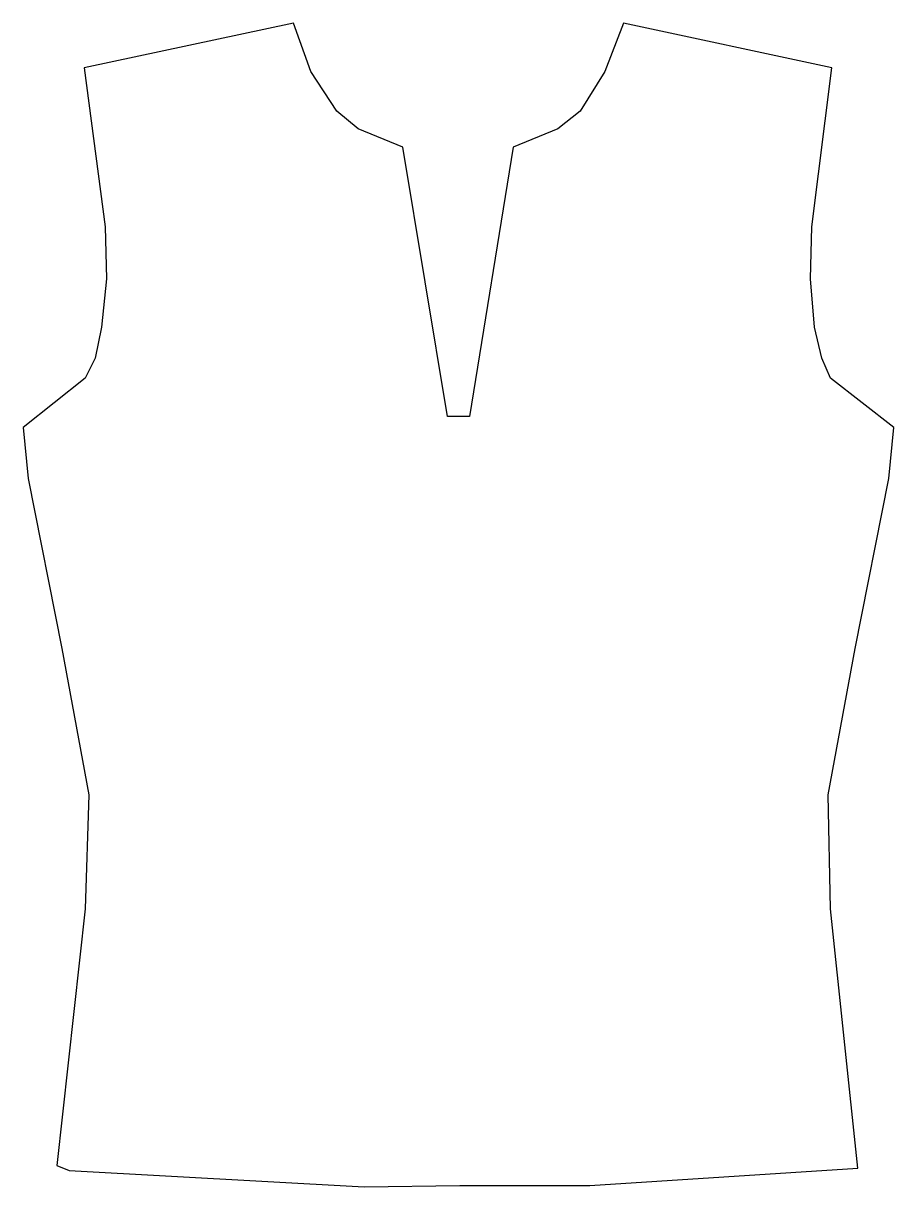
# Model space of a CAD drawing. Header units: metres. Extents: x 10.5 to 55.7, y -78.3 to -17.8.
import ezdxf

# ---------------------------------------------------------------- set-up
doc = ezdxf.new("R2010")
doc.units = ezdxf.units.M

msp = doc.modelspace()

# ---------------------------------------------------------------- linework, layer by layer
msp.add_lwpolyline([(13.613, -20.129), (14.71, -28.387), (14.774, -31.097), (14.516, -33.613), (14.194, -35.226), (13.677, -36.258), (10.452, -38.839), (10.71, -41.484), (12.452, -50.323), (13.871, -57.935), (13.677, -63.871), (12.194, -77.226), (12.839, -77.484), (28.194, -78.323), (33.161, -78.258), (39.935, -78.258), (53.871, -77.355), (52.452, -63.871), (52.323, -57.935), (53.742, -50.323), (55.484, -41.484), (55.742, -38.839), (52.452, -36.258), (52, -35.226), (51.613, -33.613), (51.419, -31.097), (51.484, -28.387), (52.516, -20.129), (41.677, -17.806), (40.71, -20.323), (39.419, -22.387), (38.258, -23.29), (35.935, -24.258), (33.677, -38.258), (33.161, -38.258), (32.516, -38.258), (30.194, -24.258), (27.871, -23.29), (26.774, -22.387), (25.419, -20.323), (24.516, -17.806)], close=True)

doc.saveas('drawing.dxf')
